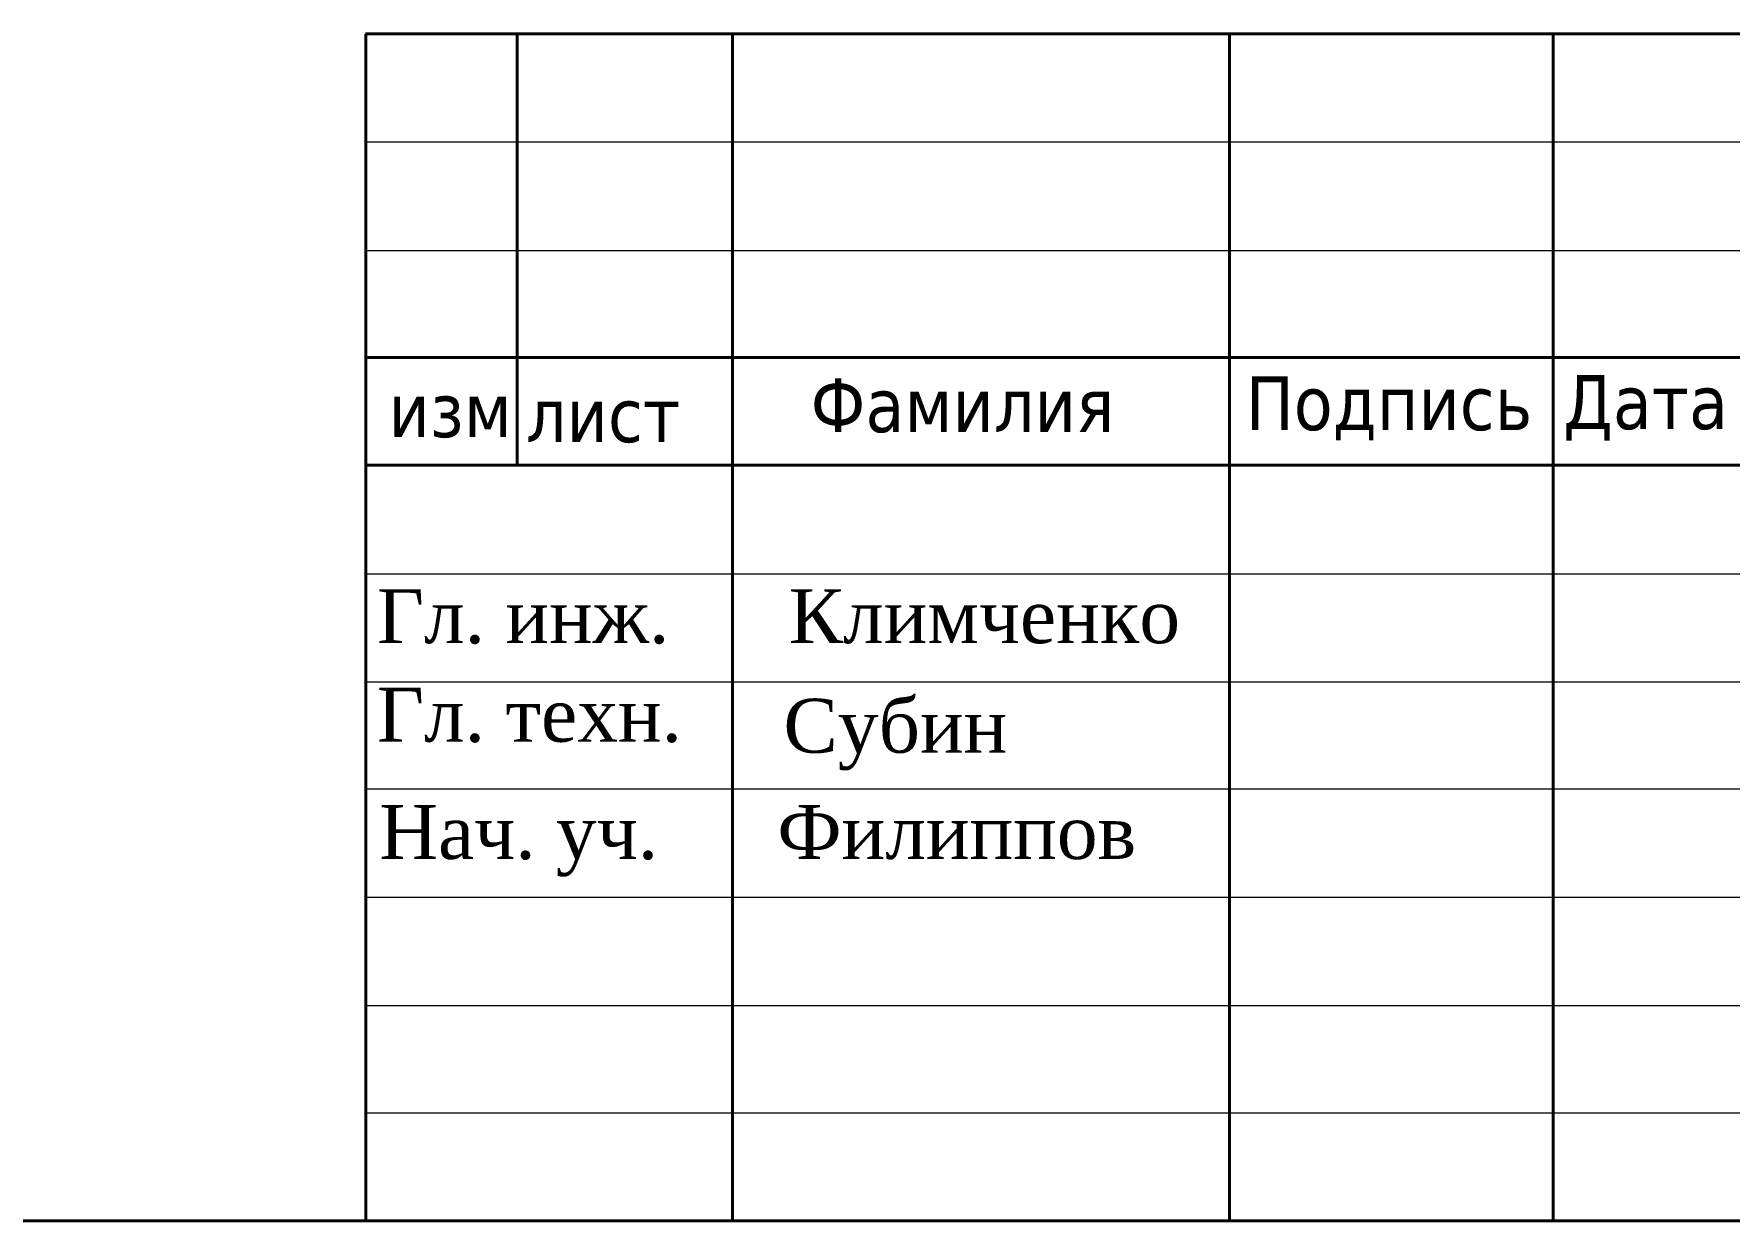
# Model space of a CAD drawing. Header units: millimetres. Extents: x -46762 to 161452, y -66984 to 31524.
# Drawn here: x 5336 to 9262, y 382 to 3132 of the extents above; entities that cross this region are included whole.
import ezdxf

# ---------------------------------------------------------------- set-up
doc = ezdxf.new("R2010")
doc.units = ezdxf.units.MM
doc.header["$LTSCALE"] = 0.5
doc.styles.get("Standard").update_dxf_attribs({"font": 'TIMES.TTF'})

msp = doc.modelspace()

# ---------------------------------------------------------------- linework, layer by layer
at = {"lineweight": 40}
for p, q in [((6103.923927140484, 3132.41492209746), (15353.92392714048, 3132.41492209746)), ((6104.575968736579, 381.9370360089673), (6104.575968736579, 3131.937036008967)), ((6455.428004365793, 2135.451280192584), (6455.428004365747, 3132.41492209746)), ((6953.91017705452, 382.4001890028834), (6953.91017705452, 3132.400189002884)), ((8104.486517941139, 382.4001890028834), (8104.486517941139, 3132.400189002884)), ((8854.576906784321, 382.4001890028834), (8854.576906784321, 3132.400189002884)), ((6107.486736534982, 2382.499366162339), (9355.090876695027, 2382.499366162339)), ((6107.486736534982, 2133.377591707027), (9355.090876695027, 2133.377591707027)), ((-13385.41990442686, 382.4149220974599), (15353.92392714048, 382.4149220974599))]:
    msp.add_line(p, q, dxfattribs=at)
at = {"lineweight": 18}
for p, q in [((6107.486736534982, 2882.219925353347), (9355.090876695027, 2882.219925353347)), ((6107.486736534982, 2630.606911781158), (9355.090876695027, 2630.606911781158)), ((6107.486736534982, 2381.485137325852), (9355.090876695027, 2381.485137325852)), ((6107.486736534982, 1881.628537994207), (9355.090876695027, 1881.628537994207)), ((6107.486736534982, 1631.628537994207), (9355.090876695027, 1631.628537994207)), ((6107.486736534982, 1383.694991038457), (9355.090876695027, 1383.694991038457)), ((6107.486736534982, 1132.594397351185), (9355.090876695027, 1132.594397351185)), ((6107.486736534982, 881.5068113022884), (9355.090876695027, 881.5068113022884)), ((6107.486736534982, 632.6099252805799), (9355.090876695027, 632.6099252805799))]:
    msp.add_line(p, q, dxfattribs=at)

# ---------------------------------------------------------------- texts
at = {"linetype": 'Continuous', "lineweight": 30, "char_height": 125, "attachment_point": 1}
for s, insert, width in [('{\\fTahoma|b0|i0|c204|p32;Фамилия}', (7134.772949784026, 2334.808100852108), 1119.3), ('{\\fTahoma|b0|i0|c204|p32;Подпись}', (8142.846337211726, 2339.448944399559), 717.5600000000001), ('{\\fTahoma|b0|i0|c204|p32;Дата}', (8877.580356048114, 2341.769314756897), 469.085), ('{\\fTahoma|b0|i0|c204|p32;изм}', (6157.141854841808, 2323.206043399856), 322.785), ('{\\fTahoma|b0|i0|c204|p32;лист}', (6475.270156948776, 2311.603985947619), 469.085)]:
    msp.add_mtext(s, dxfattribs=dict(at, insert=insert, width=width))
at = {"char_height": 125, "attachment_point": 1}
for s, insert, width in [('{\\fTimes New Roman|b0|i0|c204|p18;Гл. инж.}', (6130.200761905515, 1845.884404085195), 804.4513515167637), ('{\\fTimes New Roman|b0|i0|c204|p18;  Климченко}', (6989.501140434193, 1845.884404085195), 1087.837617986224), ('{\\fTimes New Roman|b0|i0|c204|p18;Гл. техн.}', (6130.200761905515, 1617.533739800314), 804.4513515167637), ('{\\fTimes New Roman|b0|i0|c204|p18;       Субин}', (6741.37387546098, 1592.14832069835), 1078.037680411626), ('{\\fTimes New Roman|b0|i0|c204|p18;Нач. уч.}', (6135.619403436162, 1345.940997599875), 790.5609059404469), ('{\\fTimes New Roman|b0|i0|c204|p18;   Филиппов}', (6915.91318577894, 1345.940997599875), 1057.503657071584)]:
    msp.add_mtext(s, dxfattribs=dict(at, insert=insert, width=width))

doc.saveas('drawing.dxf')
